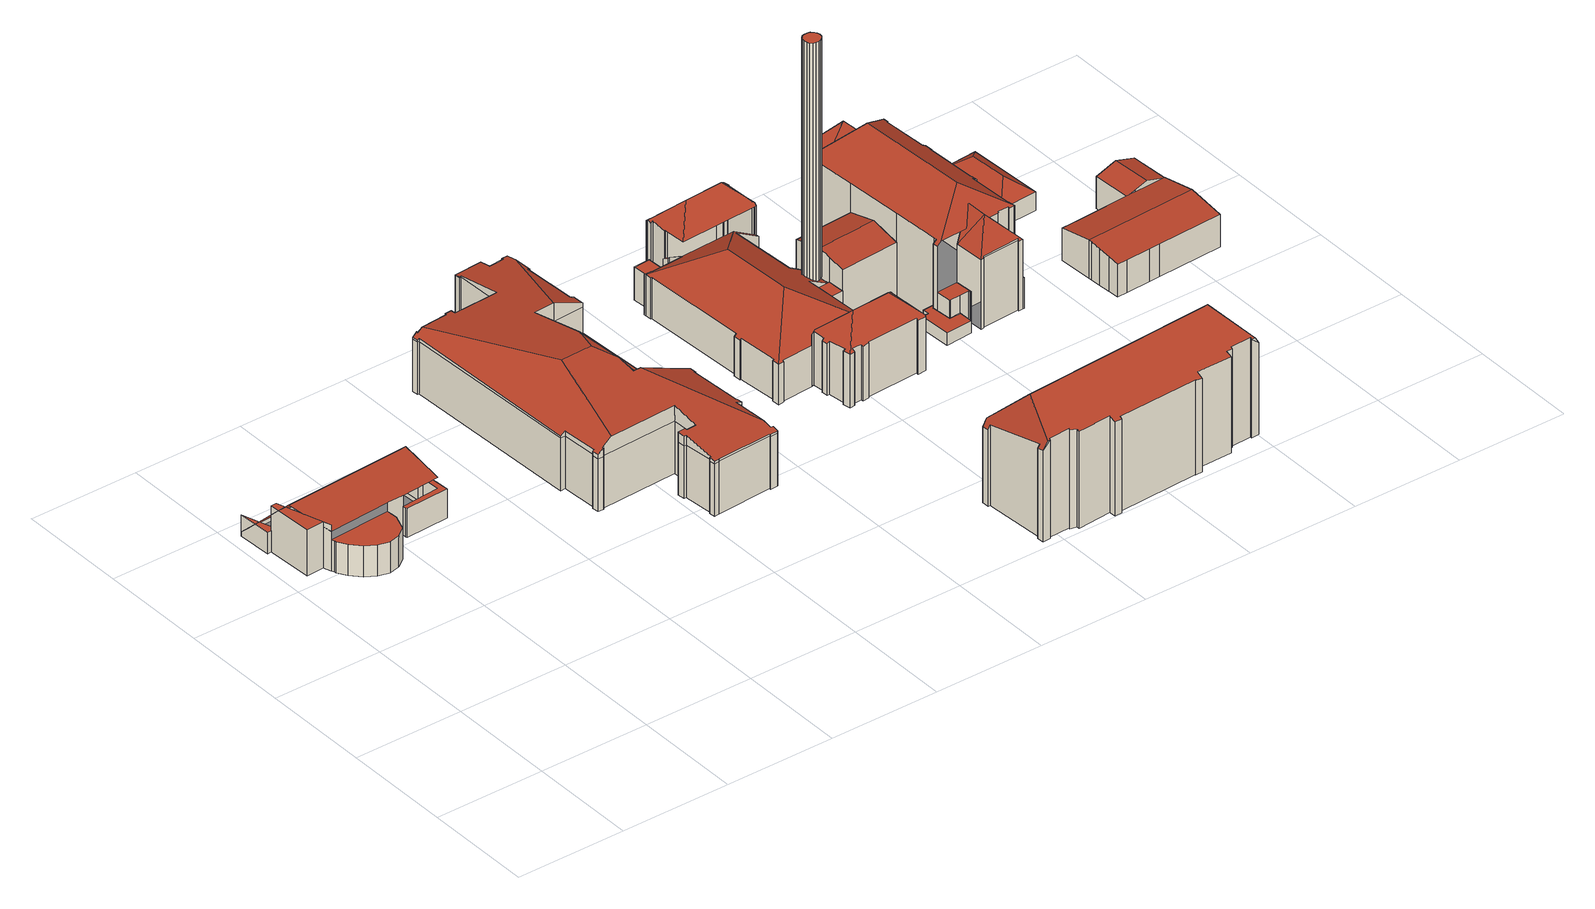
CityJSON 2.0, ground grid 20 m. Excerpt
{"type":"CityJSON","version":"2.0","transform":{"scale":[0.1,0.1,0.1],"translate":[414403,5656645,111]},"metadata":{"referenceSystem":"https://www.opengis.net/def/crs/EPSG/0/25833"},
"CityObjects":{
"building1":{"type":"Building","attributes":{"name":"Universitätsklinikum Carl Gustav Carus Dresden","Gemeindeschluessel":14612000,"Geometrietyp2DReferenz":"3000","function":"31001_3051","roofType":"9999"},"children":["building1-1","building1-2","building1-3","building1-4","building1-5"]},
"building1-1":{"type":"BuildingPart","attributes":{"Dachtyp_tdc":"tdcPolyFlatRoof","Dachneigung":0,"QualitaetDacherkennung":30,"Geometrietyp2DReferenz":"3000","measuredHeight":5.28,"roofType":"1000"},"parents":["building1"],"geometry":[{"type":"MultiSurface","lod":"2","boundaries":[[[0,1,2,3]],[[1,4,5,6,2]],[[7,8,9,10,11]],[[8,12,13,9]],[[12,0,3,13]],[[12,8,7,14,4,1,0]],[[3,2,6,15,10,9,13]]],"semantics":{"surfaces":[{"type":"WallSurface"},{"type":"RoofSurface"},{"type":"GroundSurface"}],"values":[0,0,0,0,0,1,2]}}]},
"building1-2":{"type":"BuildingPart","attributes":{"Dachtyp_tdc":"tdcGableRoof","Dachneigung":45.27,"QualitaetDacherkennung":12,"Geometrietyp2DReferenz":"3000","measuredHeight":9.12,"roofType":"3100"},"parents":["building1"],"geometry":[{"type":"MultiSurface","lod":"2","boundaries":[[[16,11,10,17]],[[5,18,19,6]],[[20,16,17,21]],[[20,22,23,24,25,26,16]],[[27,28,29,30,26,25,31,32]],[[16,26,30,7,11]],[[5,4,28,27,33,18]],[[17,10,15,6,19,34,35,21]]],"semantics":{"surfaces":[{"type":"WallSurface"},{"type":"RoofSurface"},{"type":"GroundSurface"}],"values":[0,0,0,1,1,0,0,2]}}]},
"building1-3":{"type":"BuildingPart","attributes":{"Dachtyp_tdc":"tdcPolyFlatRoof","Dachneigung":0,"QualitaetDacherkennung":29,"Geometrietyp2DReferenz":"3000","measuredHeight":3.87,"roofType":"1000"},"parents":["building1"],"geometry":[{"type":"MultiSurface","lod":"2","boundaries":[[[36,37,38,39]],[[36,40,22,41,37]],[[38,21,35,39]],[[37,41,20,21,38]]],"semantics":{"surfaces":[{"type":"WallSurface"},{"type":"RoofSurface"},{"type":"GroundSurface"}],"values":[0,1,2,0]}}]},
"building1-4":{"type":"BuildingPart","attributes":{"Dachtyp_tdc":"tdcPolyFlatRoof","Dachneigung":0,"QualitaetDacherkennung":91,"Geometrietyp2DReferenz":"3000","measuredHeight":8.49,"roofType":"1000"},"parents":["building1"],"geometry":[{"type":"MultiSurface","lod":"2","boundaries":[[[42,43,44,34]],[[43,45,46,44]],[[45,47,36,39,46]],[[42,34,48,32]],[[31,24,49,47,45,43,42]],[[44,46,39,35,34]]],"semantics":{"surfaces":[{"type":"WallSurface"},{"type":"RoofSurface"},{"type":"GroundSurface"}],"values":[0,0,0,0,1,2]}}]},
"building1-5":{"type":"BuildingPart","attributes":{"Dachtyp_tdc":"tdcPolyFlatRoof","Dachneigung":0,"QualitaetDacherkennung":34,"Geometrietyp2DReferenz":"3000","measuredHeight":5.68,"roofType":"1000"},"parents":["building1"],"geometry":[{"type":"MultiSurface","lod":"2","boundaries":[[[50,51,52,53]],[[51,54,55,52]],[[54,56,57,55]],[[56,58,59,57]],[[58,60,61,59]],[[60,62,34,61]],[[33,63,64,19,18]],[[63,65,66,64]],[[65,67,68,66]],[[69,50,53,70]],[[69,67,65,63,33,62,60,58,56,54,51,50]],[[53,52,55,57,59,61,34,19,64,66,68,70]],[[67,69,70,68]]],"semantics":{"surfaces":[{"type":"WallSurface"},{"type":"RoofSurface"},{"type":"GroundSurface"}],"values":[0,0,0,0,0,0,0,0,0,0,1,2,0]}}]},
"building2":{"type":"Building","attributes":{"name":"Universitätsklinikum Carl Gustav Carus Dresden","Dachtyp_tdc":"tdcFreeFormRoof","Gemeindeschluessel":14612000,"Dachneigung":10.01,"QualitaetDacherkennung":11,"Geometrietyp2DReferenz":"3000","measuredHeight":15.69,"function":"31001_3051","roofType":"5000"},"geometry":[{"type":"Solid","lod":"2","boundaries":[[[[71,72,73,74]],[[74,73,75,76]],[[77,78,79,80]],[[81,82,83,84,85,86,87,88,89,90,91,92,93,94,95,96,97,98,99,100,101,102,103,104,105,106,107,108,109,110,111,112,113,114,115,116,117,118,119,120,121,122,123,124,125,126,127,128,129,130,131,132,133,134,135,136,137,138,139,140,141]],[[142,143,144,145,146]],[[80,79,143,142]],[[147,148,149,150]],[[151,152,153,148,147]],[[150,149,154,155]],[[155,154,156,157]],[[157,156,158,159]],[[159,158,160,161]],[[161,160,162,163]],[[163,162,164]],[[165,166,167,168]],[[169,166,165]],[[168,167,170,171]],[[171,170,172,173]],[[173,172,174,175,176]],[[177,178,179,180]],[[180,179,78,77]],[[181,182,183,184]],[[185,186,182,181]],[[184,183,187,188]],[[188,187,189,190]],[[75,73,72,175,174,178,191]],[[144,192,193,194,195,196,197,198,199,145]],[[186,200,201,202,203,204,205,206,153,152,207,189,187,183,182]],[[179,178,174,172,170,167,166,169,164,162,160,158,156,154,149,148,153,206,208,78]],[[143,79,208,206,205,209,210,211,212,213,214,215,216,217,218,219,220,221,222,223,224,225,192,144]],[[226,224,223,227]],[[228,225,224,226]],[[227,223,222,229]],[[229,222,221,230]],[[230,221,220,231]],[[231,220,219,232]],[[232,219,218,233]],[[233,218,217,234]],[[234,217,216,235]],[[235,216,215,236]],[[236,215,214,237]],[[237,214,213,238]],[[238,213,212,239]],[[239,212,211,240]],[[240,211,210,241]],[[241,210,209,242]],[[242,209,205,204,243]],[[79,78,208]],[[190,189,207,244]],[[244,207,152,151]],[[243,204,203,245]],[[245,203,202,246]],[[246,202,201,247]],[[247,201,200,248]],[[248,200,186,185]],[[146,145,199,249]],[[249,199,198,250]],[[250,198,197,251]],[[251,197,196,252]],[[252,196,195,253]],[[253,195,194,254]],[[254,194,193,255]],[[255,193,192,256]],[[256,192,225,228]],[[257,191,178,177]],[[76,75,191,257]],[[176,175,72,71]],[[256,228,104,103]],[[228,226,105,104]],[[226,227,106,105]],[[227,229,107,106]],[[229,230,108,107]],[[230,231,109,108]],[[231,232,110,109]],[[232,233,111,110]],[[233,234,112,111]],[[234,235,113,112]],[[235,236,114,113]],[[236,237,115,114]],[[237,238,116,115]],[[238,239,117,116]],[[239,240,118,117]],[[240,241,119,118]],[[241,242,120,119]],[[242,243,121,120]],[[243,245,122,121]],[[245,246,123,122]],[[246,247,124,123]],[[247,248,125,124]],[[248,185,126,125]],[[185,181,127,126]],[[181,184,128,127]],[[184,188,129,128]],[[188,190,130,129]],[[190,244,131,130]],[[244,151,132,131]],[[151,147,133,132]],[[147,150,134,133]],[[150,155,135,134]],[[155,157,136,135]],[[157,159,137,136]],[[159,161,138,137]],[[161,163,139,138]],[[163,164,140,139]],[[164,169,141,140]],[[169,165,81,141]],[[165,168,82,81]],[[168,171,83,82]],[[171,173,84,83]],[[173,176,85,84]],[[176,71,86,85]],[[71,74,87,86]],[[74,76,88,87]],[[76,257,89,88]],[[257,177,90,89]],[[177,180,91,90]],[[180,77,92,91]],[[77,80,93,92]],[[80,142,94,93]],[[142,146,95,94]],[[146,249,96,95]],[[249,250,97,96]],[[250,251,98,97]],[[251,252,99,98]],[[252,253,100,99]],[[253,254,101,100]],[[254,255,102,101]],[[255,256,103,102]]]],"semantics":{"surfaces":[{"type":"WallSurface"},{"type":"GroundSurface"},{"type":"RoofSurface"}],"values":[[0,0,0,1,0,0,0,0,0,0,0,0,0,0,0,0,0,0,0,0,0,0,0,0,0,2,2,2,2,2,0,0,0,0,0,0,0,0,0,0,0,0,0,0,0,0,0,2,0,0,0,0,0,0,0,0,0,0,0,0,0,0,0,0,0,0,0,0,0,0,0,0,0,0,0,0,0,0,0,0,0,0,0,0,0,0,0,0,0,0,0,0,0,0,0,0,0,0,0,0,0,0,0,0,0,0,0,0,0,0,0,0,0,0,0,0,0,0,0,0,0,0,0,0,0,0,0,0]]}}]},
"building3":{"type":"Building","attributes":{"name":"Universitätsklinikum Carl Gustav Carus Dresden","Dachtyp_tdc":"tdcPolyFlatRoof","Gemeindeschluessel":14612000,"Dachneigung":4.24,"QualitaetDacherkennung":76,"Geometrietyp2DReferenz":"3000","measuredHeight":5.25,"function":"31001_3051","roofType":"2100"},"geometry":[{"type":"Solid","lod":"2","boundaries":[[[[258,259,260,261]],[[259,262,263,260]],[[262,264,265,263]],[[264,258,261,265]],[[264,262,259,258]],[[261,260,263,265]]]],"semantics":{"surfaces":[{"type":"WallSurface"},{"type":"RoofSurface"},{"type":"GroundSurface"}],"values":[[0,0,0,0,1,2]]}}]},
"building4":{"type":"Building","attributes":{"name":"Universitätsklinikum Carl Gustav Carus Dresden","Dachtyp_tdc":"tdcPolyFlatRoof","Gemeindeschluessel":14612000,"Dachneigung":0,"QualitaetDacherkennung":100,"Geometrietyp2DReferenz":"3000","measuredHeight":6,"function":"31001_3051","roofType":"1000"},"geometry":[{"type":"Solid","lod":"2","boundaries":[[[[266,267,268,269]],[[267,270,271,268]],[[270,272,273,271]],[[272,274,275,273]],[[274,276,277,275]],[[276,266,269,277]],[[276,274,272,270,267,266]],[[269,268,271,273,275,277]]]],"semantics":{"surfaces":[{"type":"WallSurface"},{"type":"RoofSurface"},{"type":"GroundSurface"}],"values":[[0,0,0,0,0,0,1,2]]}}]},
"building5":{"type":"Building","attributes":{"name":"Universitätsklinikum Carl Gustav Carus Dresden","Gemeindeschluessel":14612000,"QualitaetDacherkennung":100,"Geometrietyp2DReferenz":"3000","function":"31001_3051","roofType":"9999"},"children":["building5-1","building5-2","building5-3"]},
"building5-1":{"type":"BuildingPart","attributes":{"Dachtyp_tdc":"tdcHipRoof","Dachneigung":43.38,"QualitaetDacherkennung":100,"Geometrietyp2DReferenz":"3000","measuredHeight":13.9,"roofType":"3200"},"parents":["building5"],"geometry":[{"type":"MultiSurface","lod":"2","boundaries":[[[278,279,280,281]],[[279,282,283,280]],[[282,284,285,283]],[[284,286,287,285]],[[286,288,289,287]],[[288,290,291,289]],[[290,292,293,291]],[[292,294,295,293]],[[294,296,297,295]],[[296,298,299,300,297]],[[301,302,303,304,305]],[[302,306,307,303]],[[308,298,296,294,292,290,288,286,284,282,279,278,309]],[[310,306,302]],[[311,312,313,310,314]],[[278,315,316,317,318,319,320,321,322,323,311,314,309]],[[310,302,301,308,309,314]],[[307,324,325,326,327,328,329,330,331,332,333,334,335,336,281,280,283,285,287,289,291,293,295,297,300,337,338,304,303]],[[306,310,324,307]],[[310,313,325,324]],[[313,312,326,325]],[[312,311,327,326]],[[311,323,328,327]],[[323,322,329,328]],[[322,321,330,329]],[[321,320,331,330]],[[320,319,332,331]],[[319,318,333,332]],[[318,317,334,333]],[[317,316,335,334]],[[316,315,336,335]],[[315,278,281,336]]],"semantics":{"surfaces":[{"type":"WallSurface"},{"type":"RoofSurface"},{"type":"GroundSurface"}],"values":[0,0,0,0,0,0,0,0,0,0,0,0,1,1,1,1,1,2,0,0,0,0,0,0,0,0,0,0,0,0,0,0]}}]},
"building5-2":{"type":"BuildingPart","attributes":{"Dachtyp_tdc":"tdcHipRoof","Dachneigung":43.38,"QualitaetDacherkennung":100,"Geometrietyp2DReferenz":"3000","measuredHeight":13.96,"roofType":"3200"},"parents":["building5"],"geometry":[{"type":"MultiSurface","lod":"2","boundaries":[[[339,340,341,342]],[[340,343,344,341]],[[343,345,346,344]],[[345,347,348,346]],[[347,349,350,348]],[[349,351,352,350]],[[351,353,354,352]],[[353,355,356,354]],[[355,357,358,356]],[[357,359,360,358]],[[359,361,362,360]],[[361,363,364,362]],[[363,365,366,364]],[[365,367,368,369,366]],[[370,371,372,373,374]],[[371,375,376,372]],[[375,377,378,376]],[[377,379,380,378]],[[379,381,382,380]],[[381,383,384,382]],[[383,339,342,384]],[[379,377,375,371,370,385,386]],[[365,363,361,359,357,355,387]],[[385,367,365,387,386]],[[355,353,351,349,347,345,343,340,339,383,381,379,386,387]],[[342,341,344,346,348,350,352,354,356,358,360,362,364,366,369,388,373,372,376,378,380,382,384]]],"semantics":{"surfaces":[{"type":"WallSurface"},{"type":"RoofSurface"},{"type":"GroundSurface"}],"values":[0,0,0,0,0,0,0,0,0,0,0,0,0,0,0,0,0,0,0,0,0,1,1,1,1,2]}}]},
"building5-3":{"type":"BuildingPart","attributes":{"Dachtyp_tdc":"tdcHipRoof","Dachneigung":31.12,"QualitaetDacherkennung":100,"Geometrietyp2DReferenz":"3000","measuredHeight":12.82,"roofType":"3200"},"parents":["building5"],"geometry":[{"type":"MultiSurface","lod":"2","boundaries":[[[389,390,391,392]],[[390,393,394,391]],[[393,395,396,394]],[[395,397,398,396]],[[397,399,400,398]],[[399,401,402,400]],[[401,403,404,402]],[[403,405,406,404]],[[405,407,408,406]],[[407,305,304,409,408]],[[299,410,411,412,300]],[[410,413,414,411]],[[413,415,416,414]],[[415,417,418,416]],[[417,419,420,418]],[[419,421,422,420]],[[421,423,424,422]],[[423,425,426,424]],[[425,427,428,426]],[[427,429,430,428]],[[429,431,432,430]],[[431,433,434,432]],[[433,435,436,434]],[[435,437,438,436]],[[437,439,440,438]],[[439,441,442,440]],[[441,443,444,442]],[[443,445,446,444]],[[445,447,448,446]],[[447,449,450,448]],[[449,451,452,450]],[[451,453,454,452]],[[453,455,372,454]],[[455,374,373,372]],[[368,456,457,369]],[[456,389,392,457]],[[458,459,374,455,453,451,449,447,445,443,441,439,437,435,460]],[[417,415,413,410,299,461,462,463]],[[435,433,431,429,427,425,423,421,419,417,463,460]],[[462,305,407,405,403,401,399,397,395,393,390,389,456,368,458,460,463]],[[392,391,394,396,398,400,402,404,406,408,409,464,412,411,414,416,418,420,422,424,426,428,430,432,434,436,438,440,442,444,446,448,450,452,454,372,373,388,465,369,457]]],"semantics":{"surfaces":[{"type":"WallSurface"},{"type":"RoofSurface"},{"type":"GroundSurface"}],"values":[0,0,0,0,0,0,0,0,0,0,0,0,0,0,0,0,0,0,0,0,0,0,0,0,0,0,0,0,0,0,0,0,0,0,0,0,1,1,1,1,2]}}]},
"building6":{"type":"Building","attributes":{"name":"Universitätsklinikum Carl Gustav Carus Dresden","Dachtyp_tdc":"tdcFreeFormRoof","Gemeindeschluessel":14612000,"Dachneigung":23.61,"QualitaetDacherkennung":19,"Geometrietyp2DReferenz":"3000","measuredHeight":21.51,"function":"31001_3051","roofType":"5000"},"geometry":[{"type":"Solid","lod":"2","boundaries":[[[[466,467,468,469]],[[467,470,471,468]],[[470,472,473,471]],[[472,474,475,473]],[[474,476,477,475]],[[476,478,479,477]],[[478,480,481,479]],[[480,482,483,481]],[[482,484,485,483]],[[484,486,487,485]],[[486,488,489,487]],[[488,490,491,489]],[[490,492,493,491]],[[492,494,495,493]],[[494,496,497,495]],[[496,498,499,497]],[[498,500,501,499]],[[500,502,503,501]],[[502,504,505,503]],[[504,506,507,505]],[[506,508,509,507]],[[508,510,511,509]],[[510,512,513,511]],[[512,514,515,513]],[[516,517,518,519]],[[517,466,469,518]],[[520,521,522,474,472,470,467,466,517]],[[523,524,525,526,527,528,529,530,531]],[[532,533,534,535,536,537,538,539,540,541,542,543,544,545,546,547,531,530,521,520,516,548,549,550]],[[529,551,552,553,554,555,556,557,558,559,560,561,562,514,512,510,508,506,504,502,500,498,496,494,492,490,488,486,484,482,480,478,476,522,521,530]],[[476,474,522]],[[528,551,529]],[[547,523,531]],[[517,516,520]],[[469,468,471,473,475,477,479,481,483,485,487,489,491,493,495,497,499,501,503,505,507,509,511,513,515,563,564,565,566,567,568,569,570,571,572,573,574,575,576,577,578,579,580,581,582,583,584,585,586,587,588,589,590,591,592,593,594,595,596,597,598,599,519,518]],[[514,562,563,515]],[[562,561,564,563]],[[561,560,565,564]],[[560,559,566,565]],[[559,558,567,566]],[[558,557,568,567]],[[557,556,569,568]],[[556,555,570,569]],[[555,554,571,570]],[[554,553,572,571]],[[553,552,573,572]],[[552,551,574,573]],[[551,528,575,574]],[[528,527,576,575]],[[527,526,577,576]],[[526,525,578,577]],[[525,524,579,578]],[[524,523,580,579]],[[523,547,581,580]],[[547,546,582,581]],[[546,545,583,582]],[[545,544,584,583]],[[544,543,585,584]],[[543,542,586,585]],[[542,541,587,586]],[[541,540,588,587]],[[540,539,589,588]],[[539,538,590,589]],[[538,537,591,590]],[[537,536,592,591]],[[536,535,593,592]],[[535,534,594,593]],[[534,533,595,594]],[[533,532,596,595]],[[532,550,597,596]],[[550,549,598,597]],[[549,548,599,598]],[[548,516,519,599]]]],"semantics":{"surfaces":[{"type":"WallSurface"},{"type":"RoofSurface"},{"type":"GroundSurface"}],"values":[[0,0,0,0,0,0,0,0,0,0,0,0,0,0,0,0,0,0,0,0,0,0,0,0,0,0,1,1,1,1,0,0,0,0,2,0,0,0,0,0,0,0,0,0,0,0,0,0,0,0,0,0,0,0,0,0,0,0,0,0,0,0,0,0,0,0,0,0,0,0,0,0,0]]}}]},
"building7":{"type":"Building","attributes":{"name":"Universitätsklinikum Carl Gustav Carus Dresden","Gemeindeschluessel":14612000,"QualitaetDacherkennung":100,"Geometrietyp2DReferenz":"3000","function":"31001_3051","roofType":"9999"},"children":["building7-1","building7-2"]},
"building7-1":{"type":"BuildingPart","attributes":{"Dachtyp_tdc":"tdcLeanToRoof","Dachneigung":0,"QualitaetDacherkennung":100,"Geometrietyp2DReferenz":"3000","measuredHeight":5.08,"roofType":"2100"},"parents":["building7"],"geometry":[{"type":"Solid","lod":"2","boundaries":[[[[600,601,602,603]],[[601,604,605,602]],[[604,606,607,605]],[[606,600,603,607]],[[606,604,601,600]],[[603,602,605,607]]]],"semantics":{"surfaces":[{"type":"WallSurface"},{"type":"RoofSurface"},{"type":"GroundSurface"}],"values":[[0,0,0,0,1,2]]}}]},
"building7-2":{"type":"BuildingPart","attributes":{"Dachtyp_tdc":"tdcPolyFlatRoof","Dachneigung":0,"QualitaetDacherkennung":100,"Geometrietyp2DReferenz":"3000","measuredHeight":44.06,"roofType":"1000"},"parents":["building7"],"geometry":[{"type":"Solid","lod":"2","boundaries":[[[[608,609,610,611]],[[609,612,613,610]],[[612,614,615,613]],[[614,616,617,615]],[[616,618,619,617]],[[618,620,621,619]],[[620,622,623,621]],[[622,624,625,623]],[[624,626,627,625]],[[626,628,629,627]],[[628,630,631,629]],[[630,632,633,631]],[[632,634,635,633]],[[634,636,637,635]],[[636,638,639,637]],[[638,640,641,639]],[[640,642,643,641]],[[642,608,611,643]],[[642,640,638,636,634,632,630,628,626,624,622,620,618,616,614,612,609,608]],[[611,610,613,615,617,619,621,623,625,627,629,631,633,635,637,639,641,643]]]],"semantics":{"surfaces":[{"type":"WallSurface"},{"type":"RoofSurface"},{"type":"GroundSurface"}],"values":[[0,0,0,0,0,0,0,0,0,0,0,0,0,0,0,0,0,0,1,2]]}}]},
"building8":{"type":"Building","attributes":{"name":"Universitätsklinikum Carl Gustav Carus Dresden","Dachtyp_tdc":"tdcGableRoof","Gemeindeschluessel":14612000,"Dachneigung":14.07,"QualitaetDacherkennung":100,"Geometrietyp2DReferenz":"3000","measuredHeight":11.62,"function":"31001_3051","roofType":"3100"},"geometry":[{"type":"Solid","lod":"2","boundaries":[[[[644,645,646,647]],[[645,648,649,646]],[[648,650,651,649]],[[650,652,653,651]],[[652,654,655,653]],[[654,656,657,655]],[[656,658,659,657]],[[658,644,647,659]],[[654,652,650,648,645]],[[645,644,658,656,654]],[[647,646,649,651,653,655,657,659]]]],"semantics":{"surfaces":[{"type":"WallSurface"},{"type":"RoofSurface"},{"type":"GroundSurface"}],"values":[[0,0,0,0,0,0,0,0,1,1,2]]}}]},
"building9":{"type":"Building","attributes":{"name":"Universitätsklinikum Carl Gustav Carus Dresden","Dachtyp_tdc":"tdcPolyFlatRoof","Gemeindeschluessel":14612000,"Dachneigung":0,"QualitaetDacherkennung":100,"Geometrietyp2DReferenz":"3000","measuredHeight":2.39,"function":"31001_3051","roofType":"1000"},"geometry":[{"type":"Solid","lod":"2","boundaries":[[[[660,661,662,663]],[[661,664,665,662]],[[664,666,667,665]],[[666,668,669,667]],[[668,670,671,669]],[[670,672,673,671]],[[672,674,675,673]],[[674,676,677,675]],[[676,678,679,677]],[[678,660,663,679]],[[678,676,674,672,670,668,666,664,661,660]],[[663,662,665,667,669,671,673,675,677,679]]]],"semantics":{"surfaces":[{"type":"WallSurface"},{"type":"RoofSurface"},{"type":"GroundSurface"}],"values":[[0,0,0,0,0,0,0,0,0,0,1,2]]}}]},
"building10":{"type":"Building","attributes":{"name":"Universitätsklinikum Carl Gustav Carus Dresden","Gemeindeschluessel":14612000,"QualitaetDacherkennung":100,"Geometrietyp2DReferenz":"3000","function":"31001_3051","roofType":"9999"},"children":["building10-1","building10-2","building10-3","building10-4","building10-5"]},
"building10-1":{"type":"BuildingPart","attributes":{"Dachtyp_tdc":"tdcHipAndGableRoof","Dachneigung":49.41,"QualitaetDacherkennung":100,"Geometrietyp2DReferenz":"3000","measuredHeight":17.63,"roofType":"5000"},"parents":["building10"],"geometry":[{"type":"Solid","lod":"2","boundaries":[[[[680,681,682,683]],[[681,684,685,682]],[[684,686,687,685]],[[686,688,689,687]],[[680,690,691,692,693,694,695,688,696,681]],[[686,696,688]],[[696,686,697]],[[696,684,681]],[[684,696,697]],[[695,694,698]],[[698,694,693]],[[692,691,690,699]],[[699,690,680]],[[697,686,684]],[[689,700,701,702,703,704,683,682,685,687]],[[688,695,700,689]],[[695,698,701,700]],[[698,693,702,701]],[[693,692,703,702]],[[692,699,704,703]],[[699,680,683,704]]]],"semantics":{"surfaces":[{"type":"WallSurface"},{"type":"RoofSurface"},{"type":"GroundSurface"}],"values":[[0,0,0,0,1,1,1,1,1,0,0,0,0,0,2,0,0,0,0,0,0]]}}]},
"building10-2":{"type":"BuildingPart","attributes":{"Dachtyp_tdc":"tdcHipRoof","Dachneigung":34.63,"QualitaetDacherkennung":100,"Geometrietyp2DReferenz":"3000","measuredHeight":20.46,"roofType":"3200"},"parents":["building10"],"geometry":[{"type":"MultiSurface","lod":"2","boundaries":[[[705,706,707,708]],[[705,709,710,706]],[[709,711,712,710]],[[711,713,714,712]],[[713,715,716,714]],[[715,717,718,716]],[[717,719,720,718]],[[719,721,722,720]],[[721,723,724,722]],[[723,725,726,724]],[[725,727,728,726]],[[727,729,730,728]],[[729,731,732,730]],[[731,733,734,732]],[[733,735,736,734]],[[735,737,738,736]],[[737,739,740,738]],[[739,741,742,740]],[[741,743,744,742]],[[743,745,746,744]],[[745,747,748,746]],[[747,749,750,748]],[[749,751,752,750]],[[751,753,754,752]],[[753,755,756,754]],[[755,757,758,756]],[[757,759,760,758]],[[759,761,762,760]],[[761,763,764,762]],[[763,765,766,764]],[[765,767,768,766]],[[767,769,770,768]],[[769,771,772,770]],[[771,773,774,772]],[[775,776,777,778,777,779]],[[780,781,782,783,782,781]],[[784,775,771,769,767,765,763,761,759,785]],[[727,725,786]],[[759,757,755,753,751,749,747,745,743,741,739,737,735,733,731,729,727,786,785]],[[725,723,721,719,717,715,713,711,709,705,780,784,785,786]],[[706,710,712,714,716,718,720,722,724,726,728,730,732,734,736,738,740,742,744,746,748,750,752,754,756,758,760,762,764,766,768,770,772,778,787,783]]],"semantics":{"surfaces":[{"type":"WallSurface"},{"type":"RoofSurface"},{"type":"GroundSurface"}],"values":[0,0,0,0,0,0,0,0,0,0,0,0,0,0,0,0,0,0,0,0,0,0,0,0,0,0,0,0,0,0,0,0,0,0,0,0,1,1,1,1,2]}}]},
"building10-3":{"type":"BuildingPart","attributes":{"Dachtyp_tdc":"tdcHipAndGableRoof","Dachneigung":49.03,"QualitaetDacherkennung":100,"Geometrietyp2DReferenz":"3000","measuredHeight":17.3,"roofType":"5000"},"parents":["building10"],"geometry":[{"type":"MultiSurface","lod":"2","boundaries":[[[788,789,790,791]],[[789,792,793,790]],[[792,794,795,793]],[[794,796,797,795]],[[796,798,799,797]],[[800,776,777,801]],[[776,788,791,777]],[[798,802,803,804,789,788,805]],[[805,776,806]],[[776,805,788]],[[800,805,806]],[[798,805,800]],[[792,804,803,794]],[[789,804,792]],[[794,803,802,796]],[[796,802,798]],[[800,806,776]],[[791,790,793,795,797,799,801,777]]],"semantics":{"surfaces":[{"type":"WallSurface"},{"type":"RoofSurface"},{"type":"GroundSurface"}],"values":[0,0,0,0,0,0,0,1,1,1,1,1,0,0,0,0,0,2]}}]},
"building10-4":{"type":"BuildingPart","attributes":{"Dachtyp_tdc":"tdcLeanToRoof","Dachneigung":0,"QualitaetDacherkennung":100,"Geometrietyp2DReferenz":"3000","measuredHeight":5.61,"roofType":"2100"},"parents":["building10"],"geometry":[{"type":"MultiSurface","lod":"2","boundaries":[[[807,808,809,810]],[[808,811,812,809]],[[811,813,814,812]],[[813,815,665,814]],[[815,816,817,665]],[[816,818,662,817]],[[818,708,707,662]],[[781,708,818,816,815,813,811,808,807,819]],[[820,810,809,812,814,665,817,662,707,782]]],"semantics":{"surfaces":[{"type":"WallSurface"},{"type":"RoofSurface"},{"type":"GroundSurface"}],"values":[0,0,0,0,0,0,0,1,2]}}]},
"building10-5":{"type":"BuildingPart","attributes":{"Dachtyp_tdc":"tdcLeanToRoof","Dachneigung":0,"QualitaetDacherkennung":100,"Geometrietyp2DReferenz":"3000","measuredHeight":5.68,"roofType":"2100"},"parents":["building10"],"geometry":[{"type":"MultiSurface","lod":"2","boundaries":[[[773,821,822,774]],[[821,823,824,822]],[[823,825,826,824]],[[825,827,791,826]],[[827,779,777,791]],[[827,825,823,821,773,779]],[[777,774,822,824,826,791]]],"semantics":{"surfaces":[{"type":"WallSurface"},{"type":"RoofSurface"},{"type":"GroundSurface"}],"values":[0,0,0,0,0,1,2]}}]},
"building11":{"type":"Building","attributes":{"name":"Universitätsklinikum Carl Gustav Carus Dresden","Dachtyp_tdc":"tdcHipRoof","Gemeindeschluessel":14612000,"Dachneigung":36.38,"QualitaetDacherkennung":94,"Geometrietyp2DReferenz":"3000","measuredHeight":5.93,"function":"31001_3051","roofType":"3200"},"geometry":[{"type":"Solid","lod":"2","boundaries":[[[[828,829,830,831]],[[829,832,833,830]],[[832,834,835,833]],[[834,828,831,835]],[[832,829,836]],[[828,834,837]],[[829,828,837,836]],[[831,830,833,835]],[[834,832,836,837]]]],"semantics":{"surfaces":[{"type":"WallSurface"},{"type":"RoofSurface"},{"type":"GroundSurface"}],"values":[[0,0,0,0,1,1,1,2,1]]}}]},
"building12":{"type":"Building","attributes":{"name":"Universitätsklinikum Carl Gustav Carus Dresden","Gemeindeschluessel":14612000,"Geometrietyp2DReferenz":"3000","function":"31001_3051","roofType":"9999"},"children":["building12-1","building12-2"]},
"building12-1":{"type":"BuildingPart","attributes":{"Dachtyp_tdc":"tdcGableRoof","Dachneigung":10.01,"QualitaetDacherkennung":84,"Geometrietyp2DReferenz":"3000","measuredHeight":7.1,"roofType":"3100"},"parents":["building12"],"geometry":[{"type":"MultiSurface","lod":"2","boundaries":[[[838,839,840]],[[841,842,843,844,845]],[[842,846,847,843]],[[846,848,849,847]],[[848,850,851,849]],[[850,852,853,851]],[[852,854,855,853]],[[854,856,857,855]],[[856,858,859,857]],[[858,860,861,859]],[[860,862,863,861]],[[862,864,865,863]],[[864,866,867,865]],[[866,838,840,867]],[[862,860,858,856,854,852,850,848,846,842]],[[842,841,868,869,870,838,866,864,862]],[[840,871,844,843,847,849,851,853,855,857,859,861,863,865,867]]],"semantics":{"surfaces":[{"type":"WallSurface"},{"type":"RoofSurface"},{"type":"GroundSurface"}],"values":[0,0,0,0,0,0,0,0,0,0,0,0,0,0,1,1,2]}}]},
"building12-2":{"type":"BuildingPart","attributes":{"Dachtyp_tdc":"tdcGableRoof","Dachneigung":17.6,"QualitaetDacherkennung":84,"Geometrietyp2DReferenz":"3000","measuredHeight":7.08,"roofType":"3100"},"parents":["building12"],"geometry":[{"type":"MultiSurface","lod":"2","boundaries":[[[839,872,873,840]],[[872,874,875,873]],[[874,876,877,875]],[[876,878,879,877]],[[878,845,844,879]],[[876,874,872,839,870,880]],[[880,868,845,878,876]],[[871,840,873,875,877,879,844]]],"semantics":{"surfaces":[{"type":"WallSurface"},{"type":"RoofSurface"},{"type":"GroundSurface"}],"values":[0,0,0,0,0,1,1,2]}}]}
},
"vertices":[
[204,594,74],[203,596,74],[203,596,21],[204,594,21],[203,603,74],[203,603,28],[203,603,21],[271,653,74],[280,654,74],[280,654,21],[271,653,21],[271,653,28],[284,598,74],[284,598,21],[273,608,74],[273,608,21],
[264,765,28],[264,765,21],[173,602,28],[173,602,21],[8,751,28],[8,751,21],[18,719,60],[28,690,90],[33,674,106],[35,668,112],[269,682,112],[173,602,94],[203,603,94],[273,608,94],[271,653,105],[43,643,106],[59,594,94],[173,602,78],[59,594,21],[28,690,21],
[18,690,60],[11,689,60],[11,689,21],[18,690,21],[28,690,60],[8,751,60],
[59,594,106],[54,608,106],[54,608,21],[22,606,106],[22,606,21],[18,690,106],[59,594,28],[28,690,106],
[126,536,78],[106,541,78],[106,541,21],[126,536,21],[88,552,78],[88,552,21],[72,569,78],[72,569,21],[62,586,78],[62,586,21],[61,589,78],[61,589,21],[59,594,78],[173,595,78],[173,595,21],[174,583,78],[174,583,21],[163,552,78],[163,552,21],[146,540,78],[146,540,21],
[689,922,118],[689,922,128],[694,824,128],[694,824,118],[701,824,125],[701,824,118],[612,696,118],[612,696,170],[617,605,170],[617,605,118],[654,970,21],[681,972,21],[681,976,21],[692,976,21],[694,923,21],[689,922,21],[694,824,21],[701,824,21],[702,803,21],[644,800,21],[606,798,21],[612,696,21],[617,605,21],[619,571,21],[714,571,21],[728,572,21],[729,559,21],[726,559,21],[731,463,21],[734,463,21],[734,452,21],[722,451,21],[725,387,21],[726,370,21],[730,370,21],[730,359,21],[716,358,21],[716,360,21],[615,354,21],[616,354,21],[605,353,21],[604,364,21],[607,364,21],[602,419,21],[598,419,21],[597,432,21],[611,433,21],[611,429,21],[629,430,21],[627,480,21],[484,473,21],[484,471,21],[474,471,21],[473,483,21],[476,483,21],[472,550,21],[463,549,21],[451,883,21],[448,883,21],[447,894,21],[456,895,21],[456,893,21],[514,897,21],[514,900,21],[526,901,21],[526,891,21],[608,894,21],[605,978,21],[602,978,21],[602,988,21],[653,991,21],[619,571,118],[619,571,164],[633,571,164],[714,571,127],[714,571,118],[514,897,118],[514,897,133],[514,900,133],[514,900,118],[456,893,118],[456,893,127],[465,893,133],[526,901,133],[526,901,118],[526,891,134],[526,891,118],[608,894,135],[608,894,118],[605,978,120],[605,978,118],[602,978,120],[602,978,118],[602,988,118],[654,970,118],[654,970,122],[681,972,122],[681,972,118],[653,991,118],[681,976,121],[681,976,118],[692,976,121],[692,976,118],[693,955,125],[694,923,125],[694,923,118],[644,800,118],[644,800,152],[606,798,152],[606,798,118],[463,549,118],[463,549,121],[451,883,123],[451,883,118],[472,550,118],[472,550,127],[448,883,121],[448,883,118],[447,894,121],[447,894,118],[702,803,125],[725,387,128],[722,451,127],[734,452,122],[734,463,121],[731,463,123],[726,559,122],[729,559,121],[728,572,121],[476,483,128],[473,483,126],[474,471,126],[484,471,134],[484,473,134],[501,474,146],[538,643,178],[456,895,127],[596,646,178],[627,480,146],[629,430,137],[611,429,137],[611,433,137],[597,432,137],[598,419,135],[602,419,135],[607,364,124],[604,364,124],[605,353,122],[616,354,122],[615,354,122],[716,360,122],[716,358,122],[730,359,122],[730,370,124],[726,370,124],[730,370,118],[730,359,118],[726,370,118],[716,358,118],[716,360,118],[615,354,118],[616,354,118],[605,353,118],[604,364,118],[607,364,118],[602,419,118],[598,419,118],[597,432,118],[611,433,118],[611,429,118],[629,430,118],[627,480,118],[484,473,118],[456,895,118],[484,471,118],[474,471,118],[473,483,118],[476,483,118],[728,572,118],[729,559,118],[726,559,118],[731,463,118],[734,463,118],[734,452,118],[722,451,118],[725,387,118],[702,803,118],
[606,798,77],[702,803,70],[702,803,24],[606,798,24],[714,571,70],[714,571,24],[619,571,77],[619,571,24],
[890,839,84],[862,838,84],[862,838,24],[890,839,24],[862,841,84],[862,841,24],[861,841,84],[861,841,24],[858,877,84],[858,877,24],[888,879,84],[888,879,24],
[942,453,121],[940,467,120],[940,467,22],[942,453,22],[943,467,123],[943,467,22],[939,500,120],[939,500,22],[935,500,117],[935,500,22],[934,511,116],[934,511,22],[934,512,116],[934,512,22],[938,513,120],[938,513,22],[936,535,120],[936,535,22],[932,534,116],[932,534,22],[932,535,116],[932,535,97],[932,535,22],[1086,543,123],[1087,540,126],[1087,540,22],[1086,543,22],[1086,543,69],[1087,538,126],[1087,538,22],[939,535,123],[981,497,161],[1085,538,128],[1093,464,124],[1092,475,124],[1088,475,128],[1052,501,161],[951,454,121],[950,458,125],[968,459,125],[969,456,122],[981,457,123],[981,459,124],[1078,464,124],[1078,460,121],[1093,461,121],[1085,538,22],[1088,475,22],[1092,475,22],[1093,464,22],[1093,461,22],[1078,460,22],[1078,464,22],[981,459,22],[981,457,22],[969,456,22],[968,459,22],[950,458,22],[951,454,22],[939,535,22],[1040,541,22],
[924,921,121],[946,921,122],[946,921,21],[924,921,21],[946,925,119],[946,925,21],[958,925,120],[958,925,21],[958,923,121],[958,923,21],[1054,927,123],[1054,927,21],[1054,930,120],[1054,930,21],[1068,930,120],[1068,930,21],[1068,927,123],[1068,927,21],[1069,916,124],[1069,916,21],[1067,916,125],[1067,916,21],[1066,854,129],[1066,854,21],[1069,854,127],[1069,854,21],[1069,852,127],[1069,852,21],[1069,848,123],[1069,848,69],[1069,848,21],[920,881,123],[919,881,122],[919,881,21],[920,881,21],[920,881,72],[920,911,124],[920,911,21],[917,911,121],[917,911,21],[917,920,122],[917,920,21],[917,923,120],[917,923,21],[924,923,120],[924,923,21],[923,840,123],[960,882,161],[1031,886,161],[923,840,21],
[1024,839,97],[1031,718,97],[1031,718,21],[1024,839,21],[1072,720,72],[1072,720,21],[1075,676,72],[1075,676,21],[1032,673,97],[1032,673,21],[1034,642,97],[1034,642,21],[1039,548,97],[1039,548,21],[1073,549,76],[1073,549,21],[1073,552,76],[1073,552,21],[1086,552,69],[1086,552,21],[1086,543,21],[932,534,97],[932,534,21],[932,535,21],[873,531,96],[873,531,21],[873,528,95],[873,528,21],[863,527,95],[863,527,21],[862,541,95],[862,541,21],[865,541,96],[865,541,21],[859,615,96],[859,615,21],[857,615,94],[857,615,21],[856,628,94],[856,628,21],[861,629,97],[861,629,21],[851,825,97],[851,825,21],[849,825,96],[849,825,21],[849,836,97],[849,836,21],[849,841,94],[849,841,21],[861,841,94],[861,841,21],[862,841,94],[862,841,21],[862,838,96],[862,838,21],[890,839,96],[890,839,21],[921,840,97],[921,840,21],[920,870,79],[920,870,21],[917,869,79],[917,869,21],[916,881,72],[916,881,21],[919,881,72],[1069,842,70],[1069,842,21],[1023,845,97],[923,840,97],[941,753,149],[939,535,97],[1040,541,97],[948,623,149],[1040,541,21],[1023,845,21],
[970,27,170],[974,27,176],[974,27,4],[970,27,4],[967,140,152],[967,140,4],[963,140,145],[963,140,4],[963,153,143],[963,153,4],[977,154,156],[977,154,4],[977,151,159],[977,151,4],[1016,154,159],[1016,154,4],[1016,157,155],[1016,157,4],[1031,158,155],[1031,158,4],[1032,144,169],[1032,144,4],[1028,144,169],[1028,144,4],[1028,138,175],[1028,138,4],[1090,141,176],[1090,141,4],[1090,150,167],[1090,150,4],[1103,151,167],[1103,151,4],[1103,149,169],[1103,149,4],[1141,151,169],[1141,151,4],[1140,164,156],[1140,164,4],[1137,164,156],[1137,164,4],[1136,183,137],[1136,183,4],[1220,188,138],[1220,188,4],[1222,169,156],[1222,169,4],[1218,169,156],[1218,169,4],[1219,155,170],[1219,155,4],[985,15,186],[971,14,173],[971,14,4],[985,15,4],[979,14,186],[1005,92,219],[971,154,156],[1403,40,173],[1402,53,170],[1397,53,179],[1390,167,154],[1394,168,146],[1393,181,143],[1387,181,155],[1363,114,219],[1396,39,185],[1036,15,184],[1036,10,182],[1098,14,182],[1099,2,177],[1112,3,177],[1112,7,179],[1262,14,178],[1262,13,178],[1274,13,177],[1274,25,182],[1340,26,181],[1339,36,186],[1350,37,185],[1350,40,187],[1389,42,187],[1389,39,185],[985,18,187],[1025,20,187],[1024,17,186],[1380,180,155],[1380,176,159],[1339,173,160],[1339,177,156],[1326,176,156],[1326,163,168],[1330,163,169],[1330,155,177],[1266,151,176],[1266,160,168],[1252,160,168],[1253,157,170],[1253,157,4],[1252,160,4],[1266,160,4],[1266,151,4],[1330,155,4],[1330,163,4],[1326,163,4],[1326,176,4],[1339,177,4],[1339,173,4],[1380,176,4],[1380,180,4],[1393,181,4],[1394,168,4],[1390,167,4],[1397,53,4],[1402,53,4],[1403,40,4],[1389,39,4],[1389,42,4],[1350,40,4],[1350,37,4],[1339,36,4],[1340,26,4],[1274,25,4],[1274,13,4],[1262,13,4],[1262,14,4],[1112,7,4],[1112,3,4],[1099,2,4],[1098,14,4],[1036,10,4],[1036,15,4],[1024,17,4],[1025,20,4],[985,18,4],
[1076,644,75],[1034,642,75],[1034,642,24],[1076,644,24],[1032,673,75],[1032,673,24],[1075,676,75],[1075,676,24],
[1069,687,524],[1066,683,524],[1066,683,84],[1069,687,84],[1062,680,524],[1062,680,84],[1057,678,524],[1057,678,84],[1052,678,524],[1052,678,84],[1047,680,524],[1047,680,84],[1043,683,524],[1043,683,84],[1041,687,524],[1041,687,84],[1040,693,524],[1040,693,84],[1041,698,524],[1041,698,84],[1043,702,524],[1043,702,84],[1047,706,524],[1047,706,84],[1052,707,524],[1052,707,84],[1057,707,524],[1057,707,84],[1062,706,524],[1062,706,84],[1066,702,524],[1066,702,84],[1069,698,524],[1069,698,84],[1070,693,524],[1070,693,84],
[1075,676,121],[1073,697,127],[1073,697,11],[1075,676,11],[1072,720,121],[1072,720,11],[1070,751,114],[1070,751,11],[1179,757,114],[1179,757,11],[1182,704,127],[1182,704,11],[1185,651,114],[1185,651,11],[1076,644,114],[1076,644,11],
[1183,559,45],[1186,522,45],[1186,522,22],[1183,559,22],[1207,523,45],[1207,523,22],[1208,497,45],[1208,497,22],[1159,494,45],[1159,494,22],[1156,551,45],[1156,551,22],[1168,552,45],[1168,552,22],[1168,564,45],[1168,564,22],[1190,565,45],[1190,565,22],[1190,560,45],[1190,560,22],
[1279,905,149],[1287,905,149],[1287,905,18],[1279,905,18],[1290,857,149],[1290,857,18],[1208,853,149],[1208,853,18],[1205,901,149],[1205,901,18],[1279,904,150],[1267,904,150],[1267,904,149],[1222,902,149],[1222,901,150],[1211,901,149],[1248,864,194],[1250,832,194],[1222,901,149],[1279,904,149],[1211,901,18],[1222,901,18],[1222,902,18],[1267,904,18],[1279,904,18],
[1184,550,163],[1184,550,14],[1184,550,22],[1184,550,78],[1183,559,163],[1183,559,14],[1190,560,168],[1190,560,14],[1190,565,168],[1190,565,14],[1185,651,168],[1185,651,14],[1179,757,167],[1179,757,14],[1174,840,167],[1174,840,14],[1171,840,165],[1171,840,14],[1171,851,165],[1171,851,14],[1176,851,169],[1176,851,14],[1321,859,169],[1321,859,14],[1322,850,169],[1322,850,14],[1319,849,170],[1319,849,14],[1324,768,170],[1324,768,14],[1326,768,169],[1326,768,14],[1332,769,165],[1332,769,14],[1333,756,165],[1333,756,14],[1330,756,167],[1330,756,14],[1334,662,167],[1334,662,14],[1337,662,165],[1337,662,14],[1338,651,165],[1338,651,14],[1332,651,169],[1332,651,14],[1330,651,170],[1330,651,14],[1334,570,170],[1334,570,14],[1336,570,169],[1336,570,14],[1337,570,168],[1337,570,14],[1338,558,168],[1338,558,14],[1337,558,168],[1337,558,14],[1327,557,168],[1327,557,14],[1327,558,169],[1327,558,14],[1327,559,170],[1327,559,14],[1307,558,170],[1307,558,14],[1307,557,169],[1307,557,14],[1307,557,78],[1307,557,21],[1306,557,169],[1306,557,149],[1306,557,21],[1306,557,14],[1306,557,78],[1186,550,165],[1186,550,78],[1186,550,22],[1186,550,14],[1192,551,169],[1262,601,219],[1251,809,219],[1192,551,14],
[1309,501,149],[1302,501,149],[1302,501,21],[1309,501,21],[1302,503,149],[1302,503,21],[1232,499,149],[1232,499,21],[1232,497,149],[1232,497,21],[1227,497,149],[1227,497,21],[1224,552,149],[1224,552,21],[1232,497,150],[1232,499,152],[1302,503,153],[1264,538,194],[1264,578,194],
[1224,552,78],[1226,521,78],[1226,521,22],[1224,552,22],[1224,521,78],[1224,521,22],[1223,524,78],[1223,524,22],[1207,523,78],[1188,522,78],[1188,522,22],[1186,522,78],[1192,551,78],[1192,551,22],
[1310,512,78],[1310,512,21],[1311,512,78],[1311,512,21],[1312,501,78],[1312,501,21],[1309,501,78],
[1416,692,54],[1409,832,54],[1409,832,21],[1416,692,21],[1478,836,55],[1478,836,21],[1485,695,55],[1485,695,21],[1446,799,80],[1450,730,80],
[1524,571,81],[1524,571,67],[1524,571,21],[1640,576,81],[1643,513,92],[1643,513,21],[1640,576,21],[1640,576,80],[1646,448,81],[1646,448,21],[1526,442,81],[1526,442,21],[1506,441,81],[1506,441,21],[1461,439,81],[1461,439,21],[1442,438,81],[1442,438,21],[1441,458,84],[1441,458,21],[1440,479,88],[1440,479,21],[1439,498,91],[1439,498,21],[1438,503,92],[1438,503,21],[1435,566,81],[1435,566,21],[1456,567,81],[1456,567,21],[1637,576,81],[1603,574,81],[1568,573,81],[1603,574,21],
[1564,573,80],[1564,573,21],[1560,643,80],[1560,643,21],[1599,645,92],[1599,645,21],[1636,647,80],[1636,647,21],[1603,574,92]
]}
